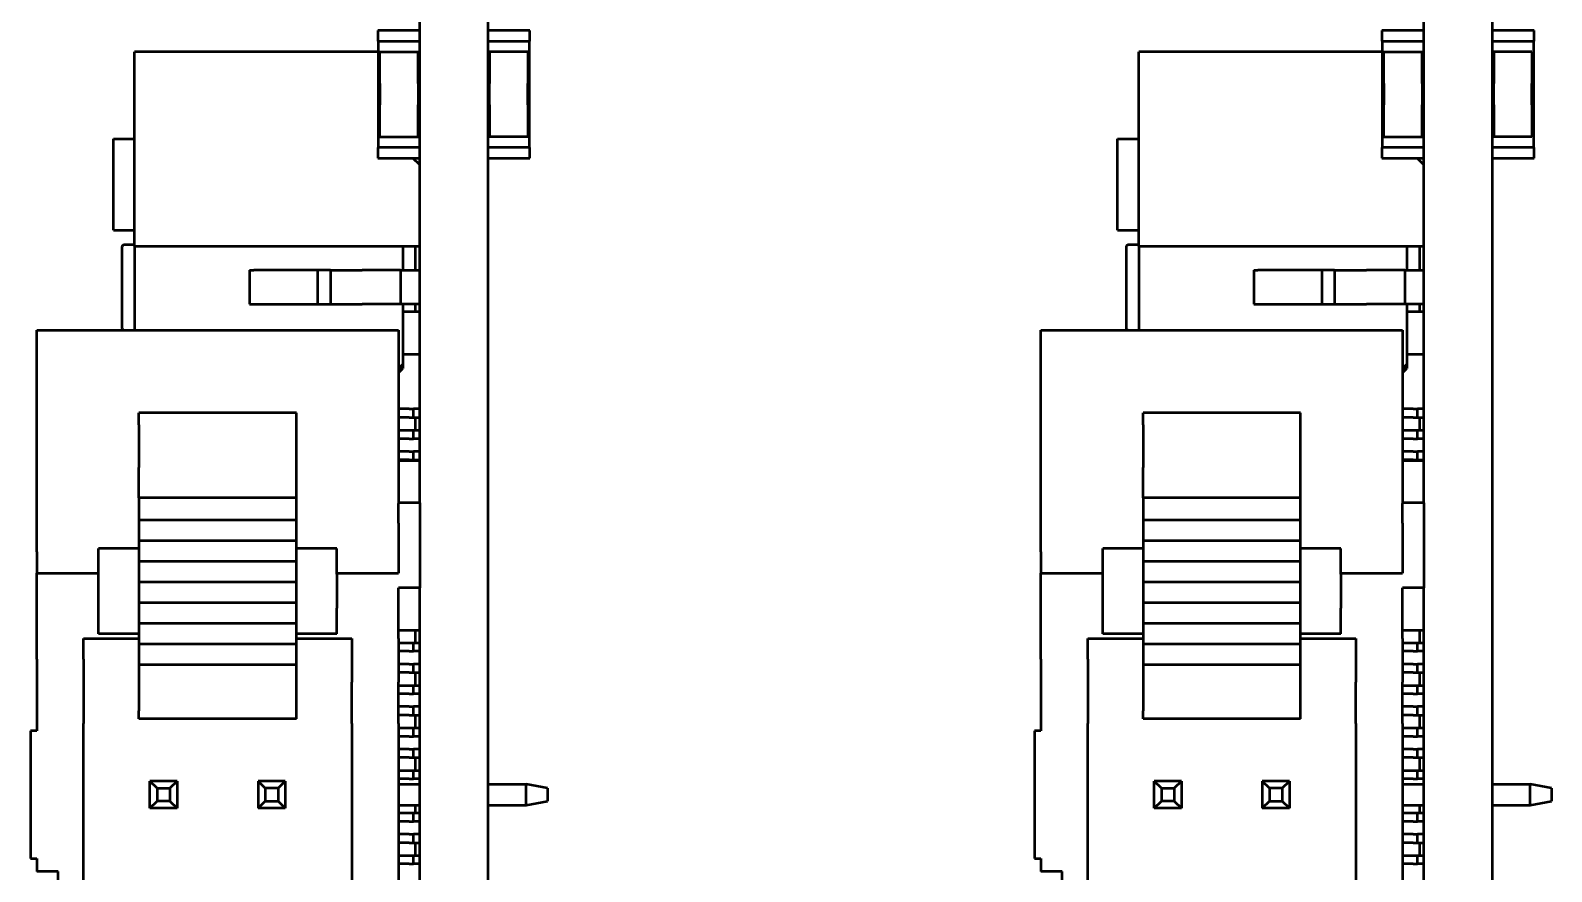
# Model space of a CAD drawing. Header units: millimetres. Extents: x 3100 to 5091, y 868 to 1900.
# Drawn here: x 3394.99 to 3430.74, y 1660.95 to 1680.73 of the extents above; entities that cross this region are included whole.
import ezdxf

# ---------------------------------------------------------------- set-up
doc = ezdxf.new("R2010")
doc.units = ezdxf.units.MM
doc.header["$LTSCALE"] = 1.8
doc.layers.add('외형선(ISO)', color=7, linetype='Continuous', lineweight=50)

msp = doc.modelspace()

# ---------------------------------------------------------------- linework, layer by layer
at = {"layer": '외형선(ISO)'}
for p, q in [((3404.14, 1669.616), (3404.14, 1690.226)), ((3405.74, 1690.226), (3405.74, 1600.226)), ((3427.74, 1669.616), (3427.74, 1690.226)), ((3429.34, 1690.226), (3429.34, 1600.226)), ((3404.14, 1680.726), (3403.153, 1680.726)), ((3403.153, 1680.726), (3403.153, 1680.476)), ((3406.728, 1680.726), (3405.74, 1680.726)), ((3406.728, 1680.476), (3406.728, 1680.726)), ((3427.74, 1680.726), (3426.753, 1680.726)), ((3426.753, 1680.726), (3426.753, 1680.476)), ((3430.328, 1680.726), (3429.34, 1680.726)), ((3430.328, 1680.476), (3430.328, 1680.726)), ((3403.153, 1680.476), (3404.14, 1680.476)), ((3403.16, 1680.476), (3403.16, 1677.976)), ((3405.74, 1680.476), (3406.728, 1680.476)), ((3406.72, 1677.976), (3406.72, 1680.476)), ((3426.753, 1680.476), (3427.74, 1680.476)), ((3426.76, 1680.476), (3426.76, 1677.976)), ((3429.34, 1680.476), (3430.328, 1680.476)), ((3430.32, 1677.976), (3430.32, 1680.476)), ((3403.16, 1680.226), (3397.44, 1680.226)), ((3397.44, 1675.656), (3397.44, 1680.226)), ((3403.2, 1680.226), (3404.1, 1680.226)), ((3403.2, 1679.476), (3403.2, 1680.226)), ((3404.1, 1679.476), (3404.1, 1680.226)), ((3406.68, 1680.226), (3405.78, 1680.226)), ((3405.78, 1680.226), (3405.78, 1679.476)), ((3406.68, 1680.226), (3406.68, 1679.476)), ((3426.76, 1680.226), (3421.04, 1680.226)), ((3421.04, 1675.656), (3421.04, 1680.226)), ((3426.8, 1680.226), (3427.7, 1680.226)), ((3426.8, 1679.476), (3426.8, 1680.226)), ((3427.7, 1679.476), (3427.7, 1680.226)), ((3430.28, 1680.226), (3429.38, 1680.226)), ((3429.38, 1680.226), (3429.38, 1679.476)), ((3430.28, 1680.226), (3430.28, 1679.476)), ((3403.2, 1679.476), (3403.2, 1678.976)), ((3404.1, 1679.476), (3404.1, 1678.976)), ((3405.78, 1678.976), (3405.78, 1679.476)), ((3406.68, 1678.976), (3406.68, 1679.476)), ((3426.8, 1679.476), (3426.8, 1678.976)), ((3427.7, 1679.476), (3427.7, 1678.976)), ((3429.38, 1678.976), (3429.38, 1679.476)), ((3430.28, 1678.976), (3430.28, 1679.476)), ((3403.2, 1678.226), (3403.2, 1678.976)), ((3404.1, 1678.226), (3404.1, 1678.976)), ((3405.78, 1678.976), (3405.78, 1678.226)), ((3406.68, 1678.976), (3406.68, 1678.226)), ((3426.8, 1678.226), (3426.8, 1678.976)), ((3427.7, 1678.226), (3427.7, 1678.976)), ((3429.38, 1678.976), (3429.38, 1678.226)), ((3430.28, 1678.976), (3430.28, 1678.226)), ((3396.94, 1678.176), (3397.44, 1678.176)), ((3396.94, 1676.026), (3396.94, 1678.176)), ((3403.2, 1678.226), (3404.1, 1678.226)), ((3406.68, 1678.226), (3405.78, 1678.226)), ((3420.54, 1678.176), (3421.04, 1678.176)), ((3420.54, 1676.026), (3420.54, 1678.176)), ((3426.8, 1678.226), (3427.7, 1678.226)), ((3430.28, 1678.226), (3429.38, 1678.226)), ((3404.14, 1677.976), (3403.153, 1677.976)), ((3403.153, 1677.976), (3403.153, 1677.726)), ((3406.728, 1677.976), (3405.74, 1677.976)), ((3406.728, 1677.726), (3406.728, 1677.976)), ((3427.74, 1677.976), (3426.753, 1677.976)), ((3426.753, 1677.976), (3426.753, 1677.726)), ((3430.328, 1677.976), (3429.34, 1677.976)), ((3430.328, 1677.726), (3430.328, 1677.976)), ((3403.153, 1677.726), (3404.14, 1677.726)), ((3404.14, 1677.566), (3403.98, 1677.726)), ((3405.74, 1677.726), (3406.728, 1677.726)), ((3426.753, 1677.726), (3427.74, 1677.726)), ((3427.74, 1677.566), (3427.58, 1677.726)), ((3429.34, 1677.726), (3430.328, 1677.726)), ((3396.94, 1676.026), (3397.44, 1676.026)), ((3420.54, 1676.026), (3421.04, 1676.026)), ((3397.14, 1675.631), (3397.14, 1673.731)), ((3397.44, 1675.681), (3397.19, 1675.681)), ((3397.44, 1675.656), (3397.44, 1673.676)), ((3397.44, 1675.656), (3404.14, 1675.656)), ((3403.74, 1675.656), (3403.74, 1675.086)), ((3404.04, 1675.086), (3404.04, 1675.631)), ((3420.74, 1675.631), (3420.74, 1673.731)), ((3421.04, 1675.681), (3420.79, 1675.681)), ((3421.04, 1675.656), (3421.04, 1673.676)), ((3421.04, 1675.656), (3427.74, 1675.656)), ((3427.34, 1675.656), (3427.34, 1675.086)), ((3427.64, 1675.086), (3427.64, 1675.631)), ((3400.14, 1675.086), (3400.24, 1675.086)), ((3400.14, 1675.086), (3400.14, 1674.286)), ((3401.74, 1675.086), (3400.24, 1675.086)), ((3402.04, 1675.086), (3401.74, 1675.086)), ((3401.74, 1675.086), (3401.74, 1674.286)), ((3402.04, 1675.086), (3402.79, 1675.086)), ((3402.04, 1675.086), (3402.04, 1674.286)), ((3403.69, 1675.086), (3402.79, 1675.086)), ((3403.69, 1675.086), (3404.14, 1675.086)), ((3403.69, 1675.086), (3403.69, 1674.286)), ((3423.74, 1675.086), (3423.84, 1675.086)), ((3423.74, 1675.086), (3423.74, 1674.286)), ((3425.34, 1675.086), (3423.84, 1675.086)), ((3425.64, 1675.086), (3425.34, 1675.086)), ((3425.34, 1675.086), (3425.34, 1674.286)), ((3425.64, 1675.086), (3426.39, 1675.086)), ((3425.64, 1675.086), (3425.64, 1674.286)), ((3427.29, 1675.086), (3426.39, 1675.086)), ((3427.29, 1675.086), (3427.74, 1675.086)), ((3427.29, 1675.086), (3427.29, 1674.286)), ((3400.14, 1674.286), (3400.24, 1674.286)), ((3400.24, 1674.286), (3401.74, 1674.286)), ((3401.74, 1674.286), (3402.04, 1674.286)), ((3402.04, 1674.286), (3402.79, 1674.286)), ((3403.69, 1674.286), (3402.79, 1674.286)), ((3404.14, 1674.286), (3403.69, 1674.286)), ((3403.74, 1674.286), (3403.74, 1672.876)), ((3404.04, 1674.116), (3404.04, 1674.286)), ((3423.74, 1674.286), (3423.84, 1674.286)), ((3423.84, 1674.286), (3425.34, 1674.286)), ((3425.34, 1674.286), (3425.64, 1674.286)), ((3425.64, 1674.286), (3426.39, 1674.286)), ((3427.29, 1674.286), (3426.39, 1674.286)), ((3427.74, 1674.286), (3427.29, 1674.286)), ((3427.34, 1674.286), (3427.34, 1672.876)), ((3427.64, 1674.116), (3427.64, 1674.286)), ((3403.74, 1674.116), (3404.14, 1674.116)), ((3427.34, 1674.116), (3427.74, 1674.116)), ((3395.14, 1673.676), (3403.64, 1673.676)), ((3395.14, 1669.601), (3395.14, 1673.676)), ((3397.19, 1673.681), (3397.44, 1673.681)), ((3403.64, 1673.676), (3403.64, 1669.601)), ((3418.74, 1673.676), (3427.24, 1673.676)), ((3418.74, 1669.601), (3418.74, 1673.676)), ((3420.79, 1673.681), (3421.04, 1673.681)), ((3427.24, 1673.676), (3427.24, 1669.601)), ((3403.74, 1673.116), (3404.14, 1673.116)), ((3427.34, 1673.116), (3427.74, 1673.116)), ((3403.64, 1672.776), (3403.74, 1672.876)), ((3403.64, 1672.676), (3403.74, 1672.776)), ((3403.64, 1672.776), (3403.74, 1672.776)), ((3403.74, 1672.876), (3403.74, 1672.776)), ((3427.24, 1672.776), (3427.34, 1672.876)), ((3427.24, 1672.676), (3427.34, 1672.776)), ((3427.24, 1672.776), (3427.34, 1672.776)), ((3427.34, 1672.876), (3427.34, 1672.776)), ((3397.54, 1671.451), (3397.54, 1671.736)), ((3401.24, 1671.736), (3397.54, 1671.736)), ((3401.24, 1671.451), (3401.24, 1671.736)), ((3403.89, 1671.826), (3403.64, 1671.826)), ((3403.89, 1671.826), (3403.99, 1671.826)), ((3404.14, 1671.826), (3403.99, 1671.826)), ((3403.99, 1671.626), (3403.99, 1671.826)), ((3421.14, 1671.451), (3421.14, 1671.736)), ((3424.84, 1671.736), (3421.14, 1671.736)), ((3424.84, 1671.451), (3424.84, 1671.736)), ((3427.49, 1671.826), (3427.24, 1671.826)), ((3427.49, 1671.826), (3427.59, 1671.826)), ((3427.74, 1671.826), (3427.59, 1671.826)), ((3427.59, 1671.626), (3427.59, 1671.826)), ((3397.54, 1671.451), (3397.54, 1670.449)), ((3401.24, 1670.449), (3401.24, 1671.451)), ((3403.89, 1671.626), (3403.64, 1671.626)), ((3403.64, 1671.326), (3403.89, 1671.326)), ((3403.89, 1671.626), (3403.99, 1671.626)), ((3403.89, 1671.326), (3403.99, 1671.326)), ((3403.99, 1671.626), (3404.14, 1671.626)), ((3403.99, 1671.326), (3404.14, 1671.326)), ((3403.99, 1671.126), (3403.99, 1671.326)), ((3404.04, 1671.326), (3404.04, 1671.626)), ((3421.14, 1671.451), (3421.14, 1670.449)), ((3424.84, 1670.449), (3424.84, 1671.451)), ((3427.49, 1671.626), (3427.24, 1671.626)), ((3427.24, 1671.326), (3427.49, 1671.326)), ((3427.49, 1671.626), (3427.59, 1671.626)), ((3427.49, 1671.326), (3427.59, 1671.326)), ((3427.59, 1671.626), (3427.74, 1671.626)), ((3427.59, 1671.326), (3427.74, 1671.326)), ((3427.59, 1671.126), (3427.59, 1671.326)), ((3427.64, 1671.326), (3427.64, 1671.626)), ((3403.89, 1671.126), (3403.64, 1671.126)), ((3403.89, 1671.126), (3403.99, 1671.126)), ((3404.14, 1671.126), (3403.99, 1671.126)), ((3427.49, 1671.126), (3427.24, 1671.126)), ((3427.49, 1671.126), (3427.59, 1671.126)), ((3427.74, 1671.126), (3427.59, 1671.126)), ((3403.89, 1670.826), (3403.64, 1670.826)), ((3403.89, 1670.626), (3403.64, 1670.626)), ((3403.64, 1670.616), (3404.14, 1670.616)), ((3403.89, 1670.826), (3403.99, 1670.826)), ((3403.89, 1670.626), (3403.99, 1670.626)), ((3403.99, 1670.626), (3403.99, 1670.826)), ((3404.14, 1670.826), (3403.99, 1670.826)), ((3403.99, 1670.626), (3404.14, 1670.626)), ((3404.04, 1670.616), (3404.04, 1670.626)), ((3427.49, 1670.826), (3427.24, 1670.826)), ((3427.49, 1670.626), (3427.24, 1670.626)), ((3427.24, 1670.616), (3427.74, 1670.616)), ((3427.49, 1670.826), (3427.59, 1670.826)), ((3427.49, 1670.626), (3427.59, 1670.626)), ((3427.59, 1670.626), (3427.59, 1670.826)), ((3427.74, 1670.826), (3427.59, 1670.826)), ((3427.59, 1670.626), (3427.74, 1670.626)), ((3427.64, 1670.616), (3427.64, 1670.626)), ((3397.54, 1669.735), (3397.54, 1670.449)), ((3401.24, 1669.735), (3401.24, 1670.449)), ((3421.14, 1669.735), (3421.14, 1670.449)), ((3424.84, 1669.735), (3424.84, 1670.449)), ((3395.14, 1669.137), (3395.14, 1669.601)), ((3397.54, 1669.735), (3397.54, 1669.219)), ((3401.24, 1669.735), (3397.54, 1669.735)), ((3401.24, 1669.219), (3401.24, 1669.735)), ((3404.14, 1669.616), (3403.64, 1669.616)), ((3403.64, 1669.137), (3403.64, 1669.601)), ((3404.14, 1669.616), (3404.14, 1667.616)), ((3418.74, 1669.137), (3418.74, 1669.601)), ((3421.14, 1669.735), (3421.14, 1669.219)), ((3424.84, 1669.735), (3421.14, 1669.735)), ((3424.84, 1669.219), (3424.84, 1669.735)), ((3427.74, 1669.616), (3427.24, 1669.616)), ((3427.24, 1669.137), (3427.24, 1669.601)), ((3427.74, 1669.616), (3427.74, 1667.616)), ((3397.54, 1669.219), (3397.54, 1668.733)), ((3397.54, 1669.219), (3401.24, 1669.219)), ((3401.24, 1668.733), (3401.24, 1669.219)), ((3421.14, 1669.219), (3421.14, 1668.733)), ((3421.14, 1669.219), (3424.84, 1669.219)), ((3424.84, 1668.733), (3424.84, 1669.219)), ((3395.14, 1668.466), (3395.14, 1669.137)), ((3403.64, 1669.137), (3403.64, 1668.466)), ((3418.74, 1668.466), (3418.74, 1669.137)), ((3427.24, 1669.137), (3427.24, 1668.466)), ((3395.14, 1668.466), (3395.14, 1667.966)), ((3397.54, 1668.541), (3396.59, 1668.541)), ((3396.59, 1667.941), (3396.59, 1668.541)), ((3397.54, 1668.733), (3401.24, 1668.733)), ((3397.54, 1668.733), (3397.54, 1668.247)), ((3401.24, 1668.247), (3401.24, 1668.733)), ((3402.19, 1668.541), (3401.24, 1668.541)), ((3402.19, 1667.941), (3402.19, 1668.541)), ((3403.64, 1668.466), (3403.64, 1667.966)), ((3418.74, 1668.466), (3418.74, 1667.966)), ((3421.14, 1668.541), (3420.19, 1668.541)), ((3420.19, 1667.941), (3420.19, 1668.541)), ((3421.14, 1668.733), (3424.84, 1668.733)), ((3421.14, 1668.733), (3421.14, 1668.247)), ((3424.84, 1668.247), (3424.84, 1668.733)), ((3425.79, 1668.541), (3424.84, 1668.541)), ((3425.79, 1667.941), (3425.79, 1668.541)), ((3427.24, 1668.466), (3427.24, 1667.966)), ((3397.54, 1668.247), (3401.24, 1668.247)), ((3397.54, 1668.247), (3397.54, 1667.761)), ((3401.24, 1667.761), (3401.24, 1668.247)), ((3421.14, 1668.247), (3424.84, 1668.247)), ((3421.14, 1668.247), (3421.14, 1667.761)), ((3424.84, 1667.761), (3424.84, 1668.247)), ((3395.14, 1667.966), (3396.59, 1667.966)), ((3395.14, 1666.426), (3395.14, 1667.966)), ((3396.59, 1667.141), (3396.59, 1667.941)), ((3397.54, 1667.761), (3401.24, 1667.761)), ((3397.54, 1667.761), (3397.54, 1667.275)), ((3401.24, 1667.275), (3401.24, 1667.761)), ((3402.19, 1667.966), (3403.64, 1667.966)), ((3402.19, 1667.941), (3402.19, 1667.141)), ((3418.74, 1667.966), (3420.19, 1667.966)), ((3418.74, 1666.426), (3418.74, 1667.966)), ((3420.19, 1667.141), (3420.19, 1667.941)), ((3421.14, 1667.761), (3424.84, 1667.761)), ((3421.14, 1667.761), (3421.14, 1667.275)), ((3424.84, 1667.275), (3424.84, 1667.761)), ((3425.79, 1667.966), (3427.24, 1667.966)), ((3425.79, 1667.941), (3425.79, 1667.141)), ((3403.64, 1666.426), (3403.64, 1667.616)), ((3404.14, 1667.616), (3403.64, 1667.616)), ((3404.14, 1638.958), (3404.14, 1667.616)), ((3427.24, 1666.426), (3427.24, 1667.616)), ((3427.74, 1667.616), (3427.24, 1667.616)), ((3427.74, 1638.958), (3427.74, 1667.616)), ((3396.59, 1666.541), (3396.59, 1667.141)), ((3397.54, 1667.275), (3401.24, 1667.275)), ((3397.54, 1667.275), (3397.54, 1666.789)), ((3401.24, 1666.789), (3401.24, 1667.275)), ((3402.19, 1666.541), (3402.19, 1667.141)), ((3420.19, 1666.541), (3420.19, 1667.141)), ((3421.14, 1667.275), (3424.84, 1667.275)), ((3421.14, 1667.275), (3421.14, 1666.789)), ((3424.84, 1666.789), (3424.84, 1667.275)), ((3425.79, 1666.541), (3425.79, 1667.141)), ((3397.54, 1666.789), (3401.24, 1666.789)), ((3397.54, 1666.789), (3397.54, 1666.303)), ((3401.24, 1666.303), (3401.24, 1666.789)), ((3421.14, 1666.789), (3424.84, 1666.789)), ((3421.14, 1666.789), (3421.14, 1666.303)), ((3424.84, 1666.303), (3424.84, 1666.789)), ((3395.14, 1665.94), (3395.14, 1666.426)), ((3396.24, 1666.426), (3397.54, 1666.426)), ((3396.24, 1665.94), (3396.24, 1666.426)), ((3397.54, 1666.541), (3396.59, 1666.541)), ((3402.19, 1666.541), (3401.24, 1666.541)), ((3401.24, 1666.426), (3402.54, 1666.426)), ((3402.54, 1666.426), (3402.54, 1665.94)), ((3404.14, 1666.616), (3403.64, 1666.616)), ((3403.64, 1666.426), (3403.64, 1665.94)), ((3403.64, 1666.326), (3403.89, 1666.326)), ((3403.89, 1666.326), (3403.99, 1666.326)), ((3403.99, 1666.326), (3404.14, 1666.326)), ((3403.99, 1666.126), (3403.99, 1666.326)), ((3404.04, 1666.326), (3404.04, 1666.616)), ((3418.74, 1665.94), (3418.74, 1666.426)), ((3419.84, 1666.426), (3421.14, 1666.426)), ((3419.84, 1665.94), (3419.84, 1666.426)), ((3421.14, 1666.541), (3420.19, 1666.541)), ((3425.79, 1666.541), (3424.84, 1666.541)), ((3424.84, 1666.426), (3426.14, 1666.426)), ((3426.14, 1666.426), (3426.14, 1665.94)), ((3427.74, 1666.616), (3427.24, 1666.616)), ((3427.24, 1666.426), (3427.24, 1665.94)), ((3427.24, 1666.326), (3427.49, 1666.326)), ((3427.49, 1666.326), (3427.59, 1666.326)), ((3427.59, 1666.326), (3427.74, 1666.326)), ((3427.59, 1666.126), (3427.59, 1666.326)), ((3427.64, 1666.326), (3427.64, 1666.616)), ((3397.54, 1666.303), (3401.24, 1666.303)), ((3397.54, 1666.303), (3397.54, 1665.817)), ((3401.24, 1665.817), (3401.24, 1666.303)), ((3403.89, 1666.126), (3403.64, 1666.126)), ((3403.89, 1666.126), (3403.99, 1666.126)), ((3404.14, 1666.126), (3403.99, 1666.126)), ((3421.14, 1666.303), (3424.84, 1666.303)), ((3421.14, 1666.303), (3421.14, 1665.817)), ((3424.84, 1665.817), (3424.84, 1666.303)), ((3427.49, 1666.126), (3427.24, 1666.126)), ((3427.49, 1666.126), (3427.59, 1666.126)), ((3427.74, 1666.126), (3427.59, 1666.126)), ((3395.14, 1665.94), (3395.14, 1665.399)), ((3396.24, 1665.94), (3396.24, 1665.399)), ((3397.54, 1665.817), (3401.24, 1665.817)), ((3397.54, 1665.817), (3397.54, 1664.723)), ((3401.24, 1664.723), (3401.24, 1665.817)), ((3402.54, 1665.94), (3402.54, 1665.399)), ((3403.64, 1665.94), (3403.64, 1665.399)), ((3403.89, 1665.826), (3403.64, 1665.826)), ((3403.89, 1665.626), (3403.64, 1665.626)), ((3403.89, 1665.826), (3403.99, 1665.826)), ((3403.89, 1665.626), (3403.99, 1665.626)), ((3404.14, 1665.826), (3403.99, 1665.826)), ((3403.99, 1665.626), (3403.99, 1665.826)), ((3403.99, 1665.626), (3404.14, 1665.626)), ((3404.04, 1665.326), (3404.04, 1665.626)), ((3418.74, 1665.94), (3418.74, 1665.399)), ((3419.84, 1665.94), (3419.84, 1665.399)), ((3421.14, 1665.817), (3424.84, 1665.817)), ((3421.14, 1665.817), (3421.14, 1664.723)), ((3424.84, 1664.723), (3424.84, 1665.817)), ((3426.14, 1665.94), (3426.14, 1665.399)), ((3427.24, 1665.94), (3427.24, 1665.399)), ((3427.49, 1665.826), (3427.24, 1665.826)), ((3427.49, 1665.626), (3427.24, 1665.626)), ((3427.49, 1665.826), (3427.59, 1665.826)), ((3427.49, 1665.626), (3427.59, 1665.626)), ((3427.74, 1665.826), (3427.59, 1665.826)), ((3427.59, 1665.626), (3427.59, 1665.826)), ((3427.59, 1665.626), (3427.74, 1665.626)), ((3427.64, 1665.326), (3427.64, 1665.626)), ((3395.14, 1665.399), (3395.14, 1664.426)), ((3396.24, 1665.399), (3396.24, 1664.426)), ((3402.54, 1664.426), (3402.54, 1665.399)), ((3403.64, 1664.426), (3403.64, 1665.399)), ((3403.64, 1665.326), (3403.89, 1665.326)), ((3403.89, 1665.326), (3403.99, 1665.326)), ((3403.99, 1665.326), (3404.14, 1665.326)), ((3403.99, 1665.126), (3403.99, 1665.326)), ((3418.74, 1665.399), (3418.74, 1664.426)), ((3419.84, 1665.399), (3419.84, 1664.426)), ((3426.14, 1664.426), (3426.14, 1665.399)), ((3427.24, 1664.426), (3427.24, 1665.399)), ((3427.24, 1665.326), (3427.49, 1665.326)), ((3427.49, 1665.326), (3427.59, 1665.326)), ((3427.59, 1665.326), (3427.74, 1665.326)), ((3427.59, 1665.126), (3427.59, 1665.326)), ((3403.89, 1665.126), (3403.64, 1665.126)), ((3403.89, 1665.126), (3403.99, 1665.126)), ((3404.14, 1665.126), (3403.99, 1665.126)), ((3427.49, 1665.126), (3427.24, 1665.126)), ((3427.49, 1665.126), (3427.59, 1665.126)), ((3427.74, 1665.126), (3427.59, 1665.126)), ((3397.54, 1664.541), (3397.54, 1664.723)), ((3401.24, 1664.541), (3397.54, 1664.541)), ((3401.24, 1664.541), (3401.24, 1664.723)), ((3403.89, 1664.826), (3403.64, 1664.826)), ((3403.89, 1664.626), (3403.64, 1664.626)), ((3403.89, 1664.826), (3403.99, 1664.826)), ((3403.89, 1664.626), (3403.99, 1664.626)), ((3404.14, 1664.826), (3403.99, 1664.826)), ((3403.99, 1664.626), (3403.99, 1664.826)), ((3403.99, 1664.626), (3404.14, 1664.626)), ((3404.04, 1664.326), (3404.04, 1664.626)), ((3421.14, 1664.541), (3421.14, 1664.723)), ((3424.84, 1664.541), (3421.14, 1664.541)), ((3424.84, 1664.541), (3424.84, 1664.723)), ((3427.49, 1664.826), (3427.24, 1664.826)), ((3427.49, 1664.626), (3427.24, 1664.626)), ((3427.49, 1664.826), (3427.59, 1664.826)), ((3427.49, 1664.626), (3427.59, 1664.626)), ((3427.74, 1664.826), (3427.59, 1664.826)), ((3427.59, 1664.626), (3427.59, 1664.826)), ((3427.59, 1664.626), (3427.74, 1664.626)), ((3427.64, 1664.326), (3427.64, 1664.626)), ((3395.14, 1664.256), (3394.99, 1664.256)), ((3394.99, 1664.256), (3394.99, 1661.256)), ((3395.14, 1664.426), (3395.14, 1664.256)), ((3396.24, 1659.946), (3396.24, 1664.426)), ((3402.54, 1664.426), (3402.54, 1612.826)), ((3403.64, 1664.426), (3403.64, 1639.226)), ((3403.64, 1664.326), (3403.89, 1664.326)), ((3403.89, 1664.326), (3403.99, 1664.326)), ((3403.99, 1664.326), (3404.14, 1664.326)), ((3403.99, 1664.126), (3403.99, 1664.326)), ((3418.74, 1664.256), (3418.59, 1664.256)), ((3418.59, 1664.256), (3418.59, 1661.256)), ((3418.74, 1664.426), (3418.74, 1664.256)), ((3419.84, 1659.946), (3419.84, 1664.426)), ((3426.14, 1664.426), (3426.14, 1612.826)), ((3427.24, 1664.426), (3427.24, 1639.226)), ((3427.24, 1664.326), (3427.49, 1664.326)), ((3427.49, 1664.326), (3427.59, 1664.326)), ((3427.59, 1664.326), (3427.74, 1664.326)), ((3427.59, 1664.126), (3427.59, 1664.326)), ((3403.89, 1664.126), (3403.64, 1664.126)), ((3403.89, 1663.826), (3403.64, 1663.826)), ((3403.89, 1664.126), (3403.99, 1664.126)), ((3403.89, 1663.826), (3403.99, 1663.826)), ((3404.14, 1664.126), (3403.99, 1664.126)), ((3404.14, 1663.826), (3403.99, 1663.826)), ((3403.99, 1663.626), (3403.99, 1663.826)), ((3427.49, 1664.126), (3427.24, 1664.126)), ((3427.49, 1663.826), (3427.24, 1663.826)), ((3427.49, 1664.126), (3427.59, 1664.126)), ((3427.49, 1663.826), (3427.59, 1663.826)), ((3427.74, 1664.126), (3427.59, 1664.126)), ((3427.74, 1663.826), (3427.59, 1663.826)), ((3427.59, 1663.626), (3427.59, 1663.826)), ((3403.89, 1663.626), (3403.64, 1663.626)), ((3403.89, 1663.626), (3403.99, 1663.626)), ((3403.99, 1663.626), (3404.14, 1663.626)), ((3404.04, 1663.326), (3404.04, 1663.626)), ((3427.49, 1663.626), (3427.24, 1663.626)), ((3427.49, 1663.626), (3427.59, 1663.626)), ((3427.59, 1663.626), (3427.74, 1663.626)), ((3427.64, 1663.326), (3427.64, 1663.626)), ((3403.64, 1663.326), (3403.89, 1663.326)), ((3403.89, 1663.126), (3403.64, 1663.126)), ((3403.89, 1663.326), (3403.99, 1663.326)), ((3403.89, 1663.126), (3403.99, 1663.126)), ((3403.99, 1663.326), (3404.14, 1663.326)), ((3403.99, 1663.126), (3403.99, 1663.326)), ((3404.14, 1663.126), (3403.99, 1663.126)), ((3427.24, 1663.326), (3427.49, 1663.326)), ((3427.49, 1663.126), (3427.24, 1663.126)), ((3427.49, 1663.326), (3427.59, 1663.326)), ((3427.49, 1663.126), (3427.59, 1663.126)), ((3427.59, 1663.326), (3427.74, 1663.326)), ((3427.59, 1663.126), (3427.59, 1663.326)), ((3427.74, 1663.126), (3427.59, 1663.126)), ((3398.44, 1663.076), (3397.8, 1663.076)), ((3397.97, 1662.906), (3397.8, 1663.076)), ((3397.8, 1662.436), (3397.8, 1663.076)), ((3397.97, 1662.906), (3398.27, 1662.906)), ((3397.97, 1662.906), (3397.97, 1662.606)), ((3398.44, 1663.076), (3398.27, 1662.906)), ((3398.27, 1662.906), (3398.27, 1662.606)), ((3398.44, 1663.076), (3398.44, 1662.436)), ((3400.98, 1663.076), (3400.34, 1663.076)), ((3400.51, 1662.906), (3400.34, 1663.076)), ((3400.34, 1663.076), (3400.34, 1662.436)), ((3400.81, 1662.906), (3400.51, 1662.906)), ((3400.51, 1662.906), (3400.51, 1662.606)), ((3400.81, 1662.906), (3400.98, 1663.076)), ((3400.81, 1662.906), (3400.81, 1662.606)), ((3400.98, 1663.076), (3400.98, 1662.436)), ((3403.64, 1663.006), (3404.14, 1663.006)), ((3405.74, 1663.006), (3406.64, 1663.006)), ((3406.64, 1662.506), (3406.64, 1663.006)), ((3407.14, 1662.906), (3406.64, 1663.006)), ((3407.14, 1662.906), (3407.14, 1662.606)), ((3422.04, 1663.076), (3421.4, 1663.076)), ((3421.57, 1662.906), (3421.4, 1663.076)), ((3421.4, 1662.436), (3421.4, 1663.076)), ((3421.57, 1662.906), (3421.87, 1662.906)), ((3421.57, 1662.906), (3421.57, 1662.606)), ((3422.04, 1663.076), (3421.87, 1662.906)), ((3421.87, 1662.906), (3421.87, 1662.606)), ((3422.04, 1663.076), (3422.04, 1662.436)), ((3424.58, 1663.076), (3423.94, 1663.076)), ((3424.11, 1662.906), (3423.94, 1663.076)), ((3423.94, 1663.076), (3423.94, 1662.436)), ((3424.41, 1662.906), (3424.11, 1662.906)), ((3424.11, 1662.906), (3424.11, 1662.606)), ((3424.41, 1662.906), (3424.58, 1663.076)), ((3424.41, 1662.906), (3424.41, 1662.606)), ((3424.58, 1663.076), (3424.58, 1662.436)), ((3427.24, 1663.006), (3427.74, 1663.006)), ((3429.34, 1663.006), (3430.24, 1663.006)), ((3430.24, 1662.506), (3430.24, 1663.006)), ((3430.74, 1662.906), (3430.24, 1663.006)), ((3430.74, 1662.906), (3430.74, 1662.606)), ((3397.8, 1662.436), (3397.97, 1662.606)), ((3398.44, 1662.436), (3397.8, 1662.436)), ((3398.27, 1662.606), (3397.97, 1662.606)), ((3398.27, 1662.606), (3398.44, 1662.436)), ((3400.51, 1662.606), (3400.34, 1662.436)), ((3400.98, 1662.436), (3400.34, 1662.436)), ((3400.51, 1662.606), (3400.81, 1662.606)), ((3400.98, 1662.436), (3400.81, 1662.606)), ((3403.64, 1662.506), (3404.14, 1662.506)), ((3404.04, 1662.326), (3404.04, 1662.506)), ((3405.74, 1662.506), (3406.64, 1662.506)), ((3406.64, 1662.506), (3407.14, 1662.606)), ((3421.4, 1662.436), (3421.57, 1662.606)), ((3422.04, 1662.436), (3421.4, 1662.436)), ((3421.87, 1662.606), (3421.57, 1662.606)), ((3421.87, 1662.606), (3422.04, 1662.436)), ((3424.11, 1662.606), (3423.94, 1662.436)), ((3424.58, 1662.436), (3423.94, 1662.436)), ((3424.11, 1662.606), (3424.41, 1662.606)), ((3424.58, 1662.436), (3424.41, 1662.606)), ((3427.24, 1662.506), (3427.74, 1662.506)), ((3427.64, 1662.326), (3427.64, 1662.506)), ((3429.34, 1662.506), (3430.24, 1662.506)), ((3430.24, 1662.506), (3430.74, 1662.606)), ((3403.64, 1662.326), (3403.89, 1662.326)), ((3403.89, 1662.126), (3403.64, 1662.126)), ((3403.89, 1662.326), (3403.99, 1662.326)), ((3403.89, 1662.126), (3403.99, 1662.126)), ((3403.99, 1662.326), (3404.14, 1662.326)), ((3403.99, 1662.126), (3403.99, 1662.326)), ((3404.14, 1662.126), (3403.99, 1662.126)), ((3427.24, 1662.326), (3427.49, 1662.326)), ((3427.49, 1662.126), (3427.24, 1662.126)), ((3427.49, 1662.326), (3427.59, 1662.326)), ((3427.49, 1662.126), (3427.59, 1662.126)), ((3427.59, 1662.326), (3427.74, 1662.326)), ((3427.59, 1662.126), (3427.59, 1662.326)), ((3427.74, 1662.126), (3427.59, 1662.126)), ((3403.89, 1661.826), (3403.64, 1661.826)), ((3403.89, 1661.826), (3403.99, 1661.826)), ((3404.14, 1661.826), (3403.99, 1661.826)), ((3403.99, 1661.626), (3403.99, 1661.826)), ((3427.49, 1661.826), (3427.24, 1661.826)), ((3427.49, 1661.826), (3427.59, 1661.826)), ((3427.74, 1661.826), (3427.59, 1661.826)), ((3427.59, 1661.626), (3427.59, 1661.826)), ((3403.89, 1661.626), (3403.64, 1661.626)), ((3403.64, 1661.326), (3403.89, 1661.326)), ((3403.89, 1661.626), (3403.99, 1661.626)), ((3403.89, 1661.326), (3403.99, 1661.326)), ((3403.99, 1661.626), (3404.14, 1661.626)), ((3403.99, 1661.326), (3404.14, 1661.326)), ((3403.99, 1661.126), (3403.99, 1661.326)), ((3404.04, 1661.326), (3404.04, 1661.626)), ((3427.49, 1661.626), (3427.24, 1661.626)), ((3427.24, 1661.326), (3427.49, 1661.326)), ((3427.49, 1661.626), (3427.59, 1661.626)), ((3427.49, 1661.326), (3427.59, 1661.326)), ((3427.59, 1661.626), (3427.74, 1661.626)), ((3427.59, 1661.326), (3427.74, 1661.326)), ((3427.59, 1661.126), (3427.59, 1661.326)), ((3427.64, 1661.326), (3427.64, 1661.626)), ((3394.99, 1661.256), (3395.14, 1661.256)), ((3395.14, 1661.256), (3395.14, 1660.946)), ((3395.64, 1660.946), (3395.14, 1660.946)), ((3395.64, 1659.946), (3395.64, 1660.946)), ((3403.89, 1661.126), (3403.64, 1661.126)), ((3403.89, 1661.126), (3403.99, 1661.126)), ((3404.14, 1661.126), (3403.99, 1661.126)), ((3418.59, 1661.256), (3418.74, 1661.256)), ((3418.74, 1661.256), (3418.74, 1660.946)), ((3419.24, 1660.946), (3418.74, 1660.946)), ((3419.24, 1659.946), (3419.24, 1660.946)), ((3427.49, 1661.126), (3427.24, 1661.126)), ((3427.49, 1661.126), (3427.59, 1661.126)), ((3427.74, 1661.126), (3427.59, 1661.126))]:
    msp.add_line(p, q, dxfattribs=at)
for centre, start, end in [((3397.19, 1675.631), 90, 180), ((3403.99, 1675.631), 0, 30), ((3420.79, 1675.631), 90, 180), ((3427.59, 1675.631), 0, 30), ((3397.19, 1673.731), 180, 270), ((3420.79, 1673.731), 180, 270)]:
    msp.add_arc(centre, 0.05, start, end, dxfattribs=at)

doc.saveas('drawing.dxf')
